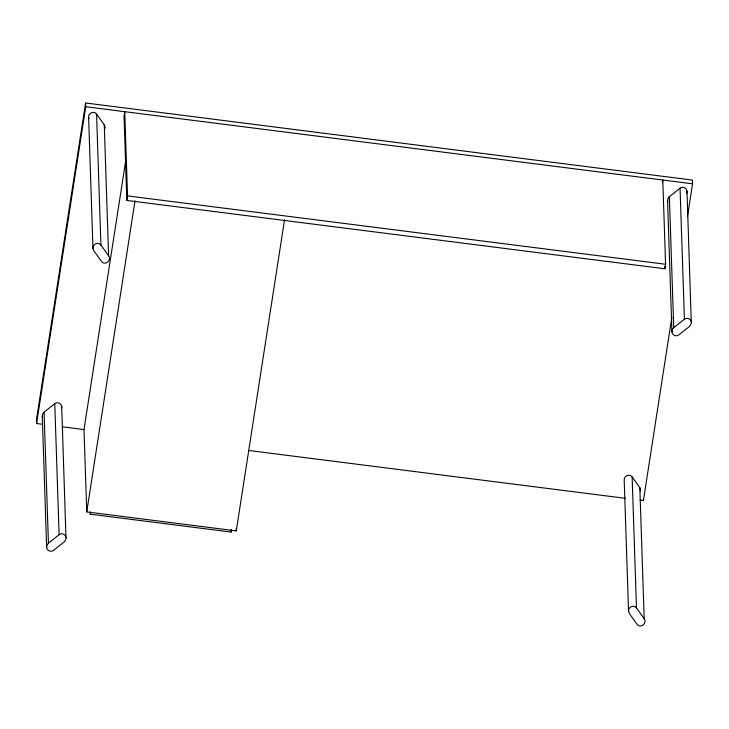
<?xml version="1.0" encoding="UTF-8"?>
<svg xmlns="http://www.w3.org/2000/svg" width="729" height="729" viewBox="0 0 729 729"><rect width="100%" height="100%" fill="white"/><g stroke="black" fill="none" stroke-linecap="round" stroke-linejoin="round"><path stroke-width="1.09" d="M42.282 416.359L42.646 414.017L44.086 412.131L54.766 403.693C57.272 401.524 61.537 403.337 61.701 406.645L66.02 538.868L64.252 541.902L53.563 550.34C51.066 552.509 46.802 550.696 46.629 547.388L42.282 416.359L42.546 417.507M46.629 547.388L46.993 545.046L48.433 543.16L59.113 534.721C61.619 532.553 65.883 534.366 66.047 537.674M61.673 407.839L61.701 406.645M92.975 248.516C92.291 244.279 98.379 241.345 100.912 245.072L108.612 255.833C112.056 260.217 104.83 266.203 101.495 261.456L93.786 250.694L92.975 248.516L88.628 117.487C87.945 113.259 94.032 110.316 96.565 114.043L104.265 124.814L105.076 126.983L104.712 129.325M628.553 611.367C627.86 607.129 633.948 604.186 636.481 607.913L644.181 618.684C647.625 623.067 640.399 629.054 637.064 624.306L629.355 613.536L628.553 611.367L624.206 480.338C623.514 476.101 629.601 473.157 632.134 476.884L639.834 487.655L640.609 491.018M667.582 200.885L667.946 198.543L669.377 196.657L680.066 188.219C682.563 186.05 686.827 187.863 687 191.171L691.311 323.394L689.543 326.428L678.863 334.866C676.357 337.035 672.092 335.222 671.928 331.914L667.582 200.885L667.846 202.033M671.928 331.914L672.284 329.572L673.724 327.686L684.413 319.247C686.909 317.079 691.174 318.892 691.347 322.2M687 191.171L686.636 193.513M687.493 216.395L692.55 183.817L692.422 180.072L85.612 102.98L36.45 419.776L36.578 423.522L42.218 424.242M36.578 423.522L85.73 106.726L85.612 102.98M284.547 219.757L236.269 530.903L86.733 511.913L83.999 429.545L125.835 159.961M126.837 200.439L127.539 195.91L124.741 111.683L124.039 116.203L126.837 200.439L664.875 268.791L665.577 264.262L662.779 180.036L662.36 182.751M86.733 511.913L135.011 200.757M231.558 529.354L231.139 532.07L90.268 514.182L90.551 512.369M640.007 500.185L643.388 500.613L671.81 317.498M85.73 106.726L692.55 183.817M127.539 195.91L665.577 264.262M62.512 426.82L83.944 429.545M248.625 450.467L625.345 498.317M88.628 117.487L88.892 118.636M680.066 188.219L684.413 319.247M669.377 196.657L673.724 327.686M664.802 266.513L664.875 268.791M643.333 498.745L643.388 500.613M639.834 487.655L644.181 618.684M632.134 476.884L636.481 607.913M236.196 528.653L236.269 530.903M231.066 529.855L231.139 532.07M104.265 124.814L108.612 255.833M96.565 114.043L100.912 245.072M90.196 511.958L90.268 514.182M54.766 403.693L59.113 534.721M44.086 412.131L48.433 543.16"/></g></svg>
